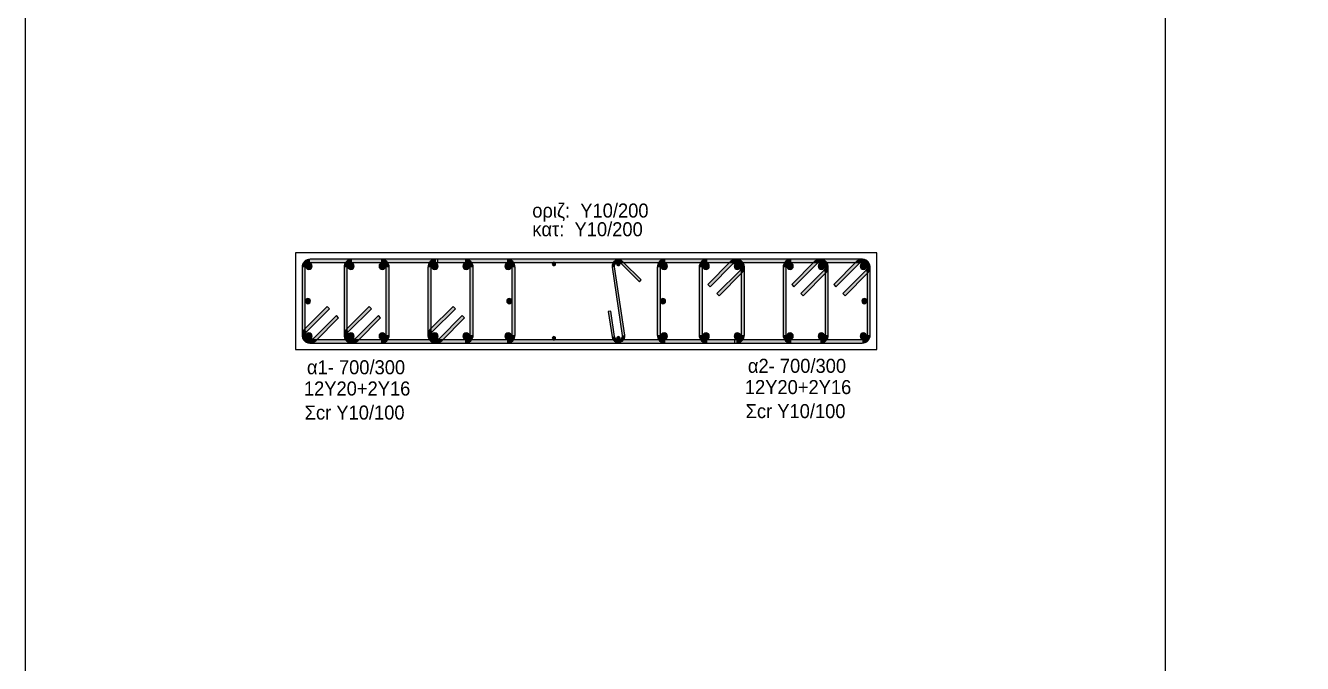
# Model space of a CAD drawing. Header units: millimetres. Extents: x -2171 to 1563, y -1758 to -1505.
# Drawn here: x -298.93 to -279.16, y -1610.18 to -1600.3 of the extents above; entities that cross this region are included whole.
import ezdxf

# ---------------------------------------------------------------- set-up
doc = ezdxf.new("R2010")
doc.units = ezdxf.units.MM
for name, color, linetype in [('-S_TEXT', 3, 'Continuous'), ('Col_Det', 7, 'Continuous'), ('Col_Det_Fill', 7, 'Continuous'), ('Geo_Col_Pro_1', 7, 'Continuous')]:
    doc.layers.add(name, color=color, linetype=linetype)
doc.styles.add('S1Arl22_b_934_161', font='arial.ttf', dxfattribs={"width": 0.933629, "height": 0.002175})

msp = doc.modelspace()

# ---------------------------------------------------------------- hatches: boundary and pattern name
at = {"layer": 'Col_Det_Fill'}
for color, points in [(252, [(-294.5272, -1603.9666), (-294.5272, -1603.9166, 0.4142136), (-294.6522, -1604.0416), (-294.6022, -1604.0416, -0.4142136)]), (12, [(-294.5949, -1604.0239, 0.4142136), (-294.5449, -1604.0739, 0.4142136), (-294.4949, -1604.0239, 0.4142136), (-294.5449, -1603.9739, 0.4142136)]), (252, [(-291.4772, -1603.9666), (-291.4772, -1603.9166), (-294.5272, -1603.9166), (-294.5272, -1603.9666)]), (252, [(-293.8772, -1603.9666), (-293.8772, -1603.9166, 0.4142136), (-294.0022, -1604.0416), (-293.9522, -1604.0416, -0.4142136)]), (56, [(-293.9449, -1604.0239, 0.4142136), (-293.8949, -1604.0739, 0.4142136), (-293.8449, -1604.0239, 0.4142136), (-293.8949, -1603.9739, 0.4142136)]), (252, [(-293.4272, -1603.9666), (-293.4272, -1603.9166), (-293.8772, -1603.9166), (-293.8772, -1603.9666)]), (56, [(-293.4595, -1604.0239, 0.4142136), (-293.4095, -1604.0739, 0.4142136), (-293.3595, -1604.0239, 0.4142136), (-293.4095, -1603.9739, 0.4142136)]), (252, [(-293.3522, -1604.0416), (-293.3022, -1604.0416, 0.4142136), (-293.4272, -1603.9166), (-293.4272, -1603.9666, -0.4142136)]), (252, [(-292.5772, -1603.9666), (-292.5772, -1603.9166, 0.4142136), (-292.7022, -1604.0416), (-292.6522, -1604.0416, -0.4142136)]), (56, [(-292.6449, -1604.0239, 0.4142136), (-292.5949, -1604.0739, 0.4142136), (-292.5449, -1604.0239, 0.4142136), (-292.5949, -1603.9739, 0.4142136)]), (252, [(-292.1272, -1603.9666), (-292.1272, -1603.9166), (-292.5772, -1603.9166), (-292.5772, -1603.9666)]), (252, [(-287.9507, -1603.9666), (-287.9507, -1603.9166), (-292.5537, -1603.9166), (-292.5537, -1603.9666)]), (56, [(-292.1595, -1604.0239, 0.4142136), (-292.1095, -1604.0739, 0.4142136), (-292.0595, -1604.0239, 0.4142136), (-292.1095, -1603.9739, 0.4142136)]), (252, [(-292.0522, -1604.0416), (-292.0022, -1604.0416, 0.4142136), (-292.1272, -1603.9166), (-292.1272, -1603.9666, -0.4142136)]), (12, [(-291.5095, -1604.0239, 0.4142136), (-291.4595, -1604.0739, 0.4142136), (-291.4095, -1604.0239, 0.4142136), (-291.4595, -1603.9739, 0.4142136)]), (252, [(-291.4022, -1604.0416), (-291.3522, -1604.0416, 0.4142136), (-291.4772, -1603.9166), (-291.4772, -1603.9666, -0.4142136)]), (133, [(-290.777, -1603.9916, 0.4142136), (-290.752, -1604.0166, 0.4142136), (-290.727, -1603.9916, 0.4142136), (-290.752, -1603.9666, 0.4142136)]), (252, [(-289.8514, -1604.0414), (-289.8118, -1604.0354, -0.7233449), (-289.71, -1603.9841), (-289.6817, -1603.9558, 0.7233449)]), (133, [(-289.7775, -1603.9916, 0.4142136), (-289.7525, -1604.0166, 0.4142136), (-289.7275, -1603.9916, 0.4142136), (-289.7525, -1603.9666, 0.4142136)]), (252, [(-289.6817, -1603.9558), (-289.71, -1603.9841), (-289.4272, -1604.267), (-289.3989, -1604.2387)]), (252, [(-289.0272, -1603.9666), (-289.0272, -1603.9166, 0.4142136), (-289.1522, -1604.0416), (-289.1022, -1604.0416, -0.4142136)]), (12, [(-288.9949, -1604.0239, 0.4142136), (-289.0449, -1603.9739, 0.4142136), (-289.0949, -1604.0239, 0.4142136), (-289.0449, -1604.0739, 0.4142136)]), (252, [(-285.9772, -1603.9666), (-285.9772, -1603.9166), (-289.0272, -1603.9166), (-289.0272, -1603.9666)]), (252, [(-288.3772, -1603.9666), (-288.3772, -1603.9166, 0.4142136), (-288.5022, -1604.0416), (-288.4522, -1604.0416, -0.4142136)]), (56, [(-288.3449, -1604.0239, 0.4142136), (-288.3949, -1603.9739, 0.4142136), (-288.4449, -1604.0239, 0.4142136), (-288.3949, -1604.0739, 0.4142136)]), (252, [(-287.9272, -1603.9666), (-287.9272, -1603.9166), (-288.3772, -1603.9166), (-288.3772, -1603.9666)]), (252, [(-287.9802, -1603.9885), (-288.0156, -1603.9532), (-288.3691, -1604.3067), (-288.3338, -1604.3421)]), (252, [(-287.8522, -1604.0416), (-287.8022, -1604.0416, 0.6681786), (-288.0156, -1603.9532), (-287.9802, -1603.9885, -0.6681786)]), (56, [(-287.8595, -1604.0239, 0.4142136), (-287.9095, -1603.9739, 0.4142136), (-287.9595, -1604.0239, 0.4142136), (-287.9095, -1604.0739, 0.4142136)]), (252, [(-287.8742, -1604.0946), (-287.8388, -1604.1299, 0.6681786), (-287.9272, -1603.9166), (-287.9272, -1603.9666, -0.6681786)]), (252, [(-287.0772, -1603.9666), (-287.0772, -1603.9166, 0.4142136), (-287.2022, -1604.0416), (-287.1522, -1604.0416, -0.4142136)]), (56, [(-287.0449, -1604.0239, 0.4142136), (-287.0949, -1603.9739, 0.4142136), (-287.1449, -1604.0239, 0.4142136), (-287.0949, -1604.0739, 0.4142136)]), (252, [(-286.6272, -1603.9666), (-286.6272, -1603.9166), (-287.0772, -1603.9166), (-287.0772, -1603.9666)]), (252, [(-286.6802, -1603.9885), (-286.7156, -1603.9532), (-287.0691, -1604.3067), (-287.0338, -1604.3421)]), (252, [(-286.5522, -1604.0416), (-286.5022, -1604.0416, 0.6681786), (-286.7156, -1603.9532), (-286.6802, -1603.9885, -0.6681786)]), (56, [(-286.5595, -1604.0239, 0.4142136), (-286.6095, -1603.9739, 0.4142136), (-286.6595, -1604.0239, 0.4142136), (-286.6095, -1604.0739, 0.4142136)]), (252, [(-286.5742, -1604.0946), (-286.5388, -1604.1299, 0.6681786), (-286.6272, -1603.9166), (-286.6272, -1603.9666, -0.6681786)]), (252, [(-286.0302, -1603.9885), (-286.0656, -1603.9532), (-286.4191, -1604.3067), (-286.3838, -1604.3421)]), (252, [(-285.9022, -1604.0416), (-285.8522, -1604.0416, 0.6681786), (-286.0656, -1603.9532), (-286.0302, -1603.9885, -0.6681786)]), (12, [(-285.9095, -1604.0239, 0.4142136), (-285.9595, -1603.9739, 0.4142136), (-286.0095, -1604.0239, 0.4142136), (-285.9595, -1604.0739, 0.4142136)]), (252, [(-285.9242, -1604.0946), (-285.8888, -1604.1299, 0.6681786), (-285.9772, -1603.9166), (-285.9772, -1603.9666, -0.6681786)]), (252, [(-294.6022, -1604.0416), (-294.6522, -1604.0416), (-294.6522, -1605.0916), (-294.6022, -1605.0916)]), (252, [(-293.9522, -1604.0416), (-294.0022, -1604.0416), (-294.0022, -1605.0916), (-293.9522, -1605.0916)]), (252, [(-293.3522, -1605.0916), (-293.3022, -1605.0916), (-293.3022, -1604.0416), (-293.3522, -1604.0416)]), (252, [(-292.6522, -1604.0416), (-292.7022, -1604.0416), (-292.7022, -1605.0916), (-292.6522, -1605.0916)]), (252, [(-292.0522, -1605.0916), (-292.0022, -1605.0916), (-292.0022, -1604.0416), (-292.0522, -1604.0416)]), (252, [(-291.4022, -1605.0916), (-291.3522, -1605.0916), (-291.3522, -1604.0416), (-291.4022, -1604.0416)]), (252, [(-289.6931, -1605.0977), (-289.6536, -1605.0917), (-289.8118, -1604.0354), (-289.8514, -1604.0414)]), (252, [(-289.1022, -1604.0416), (-289.1522, -1604.0416), (-289.1522, -1605.0916), (-289.1022, -1605.0916)]), (252, [(-288.4522, -1604.0416), (-288.5022, -1604.0416), (-288.5022, -1605.0916), (-288.4522, -1605.0916)]), (252, [(-288.2277, -1604.4481), (-288.1924, -1604.4835), (-287.8388, -1604.1299), (-287.8742, -1604.0946)]), (252, [(-287.8522, -1605.0916), (-287.8022, -1605.0916), (-287.8022, -1604.0416), (-287.8522, -1604.0416)]), (252, [(-287.1522, -1604.0416), (-287.2022, -1604.0416), (-287.2022, -1605.0916), (-287.1522, -1605.0916)]), (252, [(-286.9277, -1604.4481), (-286.8924, -1604.4835), (-286.5388, -1604.1299), (-286.5742, -1604.0946)]), (252, [(-286.5522, -1605.0916), (-286.5022, -1605.0916), (-286.5022, -1604.0416), (-286.5522, -1604.0416)]), (252, [(-286.2777, -1604.4481), (-286.2424, -1604.4835), (-285.8888, -1604.1299), (-285.9242, -1604.0946)]), (252, [(-285.9022, -1605.0916), (-285.8522, -1605.0916), (-285.8522, -1604.0416), (-285.9022, -1604.0416)]), (12, [(-294.6022, -1604.5665, 0.4142136), (-294.5622, -1604.6065, 0.4142136), (-294.5222, -1604.5665, 0.4142136), (-294.5622, -1604.5265, 0.4142136)]), (12, [(-291.4822, -1604.5665, 0.4142136), (-291.4422, -1604.6065, 0.4142136), (-291.4022, -1604.5665, 0.4142136), (-291.4422, -1604.5265, 0.4142136)]), (12, [(-289.0222, -1604.5665, 0.4142136), (-289.0622, -1604.5265, 0.4142136), (-289.1022, -1604.5665, 0.4142136), (-289.0622, -1604.6065, 0.4142136)]), (12, [(-285.9022, -1604.5665, 0.4142136), (-285.9422, -1604.5265, 0.4142136), (-285.9822, -1604.5665, 0.4142136), (-285.9422, -1604.6065, 0.4142136)]), (252, [(-294.2267, -1604.685), (-294.262, -1604.6496), (-294.6156, -1605.0032), (-294.5802, -1605.0385)]), (252, [(-293.5767, -1604.685), (-293.612, -1604.6496), (-293.9656, -1605.0032), (-293.9302, -1605.0385)]), (252, [(-292.2767, -1604.685), (-292.312, -1604.6496), (-292.6656, -1605.0032), (-292.6302, -1605.0385)]), (252, [(-289.8711, -1604.7199), (-289.9106, -1604.7258), (-289.8514, -1605.1214), (-289.8118, -1605.1154)]), (252, [(-294.4742, -1605.1446), (-294.4388, -1605.1799), (-294.0853, -1604.8264), (-294.1206, -1604.791)]), (252, [(-293.8242, -1605.1446), (-293.7888, -1605.1799), (-293.4353, -1604.8264), (-293.4706, -1604.791)]), (252, [(-292.5242, -1605.1446), (-292.4888, -1605.1799), (-292.1353, -1604.8264), (-292.1706, -1604.791)]), (252, [(-294.5802, -1605.0385), (-294.6156, -1605.0032, 0.6681786), (-294.5272, -1605.2166), (-294.5272, -1605.1666, -0.6681786)]), (252, [(-294.6022, -1605.0916), (-294.6522, -1605.0916, 0.6681786), (-294.4388, -1605.1799), (-294.4742, -1605.1446, -0.6681786)]), (12, [(-294.5949, -1605.1092, 0.4142136), (-294.5449, -1605.1592, 0.4142136), (-294.4949, -1605.1092, 0.4142136), (-294.5449, -1605.0592, 0.4142136)]), (252, [(-293.9302, -1605.0385), (-293.9656, -1605.0032, 0.6681786), (-293.8772, -1605.2166), (-293.8772, -1605.1666, -0.6681786)]), (252, [(-293.9522, -1605.0916), (-294.0022, -1605.0916, 0.6681786), (-293.7888, -1605.1799), (-293.8242, -1605.1446, -0.6681786)]), (56, [(-293.9449, -1605.1092, 0.4142136), (-293.8949, -1605.1592, 0.4142136), (-293.8449, -1605.1092, 0.4142136), (-293.8949, -1605.0592, 0.4142136)]), (56, [(-293.4595, -1605.1092, 0.4142136), (-293.4095, -1605.1592, 0.4142136), (-293.3595, -1605.1092, 0.4142136), (-293.4095, -1605.0592, 0.4142136)]), (252, [(-293.4272, -1605.1666), (-293.4272, -1605.2166, 0.4142136), (-293.3022, -1605.0916), (-293.3522, -1605.0916, -0.4142136)]), (252, [(-292.6302, -1605.0385), (-292.6656, -1605.0032, 0.6681786), (-292.5772, -1605.2166), (-292.5772, -1605.1666, -0.6681786)]), (252, [(-292.6522, -1605.0916), (-292.7022, -1605.0916, 0.6681786), (-292.4888, -1605.1799), (-292.5242, -1605.1446, -0.6681786)]), (56, [(-292.6449, -1605.1092, 0.4142136), (-292.5949, -1605.1592, 0.4142136), (-292.5449, -1605.1092, 0.4142136), (-292.5949, -1605.0592, 0.4142136)]), (56, [(-292.1595, -1605.1092, 0.4142136), (-292.1095, -1605.1592, 0.4142136), (-292.0595, -1605.1092, 0.4142136), (-292.1095, -1605.0592, 0.4142136)]), (252, [(-292.1272, -1605.1666), (-292.1272, -1605.2166, 0.4142136), (-292.0022, -1605.0916), (-292.0522, -1605.0916, -0.4142136)]), (12, [(-291.5095, -1605.1092, 0.4142136), (-291.4595, -1605.1592, 0.4142136), (-291.4095, -1605.1092, 0.4142136), (-291.4595, -1605.0592, 0.4142136)]), (252, [(-291.4772, -1605.1666), (-291.4772, -1605.2166, 0.4142136), (-291.3522, -1605.0916), (-291.4022, -1605.0916, -0.4142136)]), (133, [(-290.777, -1605.1416, 0.4142136), (-290.752, -1605.1666, 0.4142136), (-290.727, -1605.1416, 0.4142136), (-290.752, -1605.1166, 0.4142136)]), (252, [(-289.8118, -1605.1154), (-289.8514, -1605.1214, 1), (-289.6536, -1605.0917), (-289.6931, -1605.0977, -1)]), (133, [(-289.7775, -1605.1416, 0.4142136), (-289.7525, -1605.1666, 0.4142136), (-289.7275, -1605.1416, 0.4142136), (-289.7525, -1605.1166, 0.4142136)]), (252, [(-289.1022, -1605.0916), (-289.1522, -1605.0916, 0.4142136), (-289.0272, -1605.2166), (-289.0272, -1605.1666, -0.4142136)]), (12, [(-288.9949, -1605.1092, 0.4142136), (-289.0449, -1605.0592, 0.4142136), (-289.0949, -1605.1092, 0.4142136), (-289.0449, -1605.1592, 0.4142136)]), (252, [(-288.4522, -1605.0916), (-288.5022, -1605.0916, 0.4142136), (-288.3772, -1605.2166), (-288.3772, -1605.1666, -0.4142136)]), (56, [(-288.3449, -1605.1092, 0.4142136), (-288.3949, -1605.0592, 0.4142136), (-288.4449, -1605.1092, 0.4142136), (-288.3949, -1605.1592, 0.4142136)]), (56, [(-287.8595, -1605.1092, 0.4142136), (-287.9095, -1605.0592, 0.4142136), (-287.9595, -1605.1092, 0.4142136), (-287.9095, -1605.1592, 0.4142136)]), (252, [(-287.9272, -1605.1666), (-287.9272, -1605.2166, 0.4142136), (-287.8022, -1605.0916), (-287.8522, -1605.0916, -0.4142136)]), (252, [(-287.1522, -1605.0916), (-287.2022, -1605.0916, 0.4142136), (-287.0772, -1605.2166), (-287.0772, -1605.1666, -0.4142136)]), (56, [(-287.0449, -1605.1092, 0.4142136), (-287.0949, -1605.0592, 0.4142136), (-287.1449, -1605.1092, 0.4142136), (-287.0949, -1605.1592, 0.4142136)]), (56, [(-286.5595, -1605.1092, 0.4142136), (-286.6095, -1605.0592, 0.4142136), (-286.6595, -1605.1092, 0.4142136), (-286.6095, -1605.1592, 0.4142136)]), (252, [(-286.6272, -1605.1666), (-286.6272, -1605.2166, 0.4142136), (-286.5022, -1605.0916), (-286.5522, -1605.0916, -0.4142136)]), (12, [(-285.9095, -1605.1092, 0.4142136), (-285.9595, -1605.0592, 0.4142136), (-286.0095, -1605.1092, 0.4142136), (-285.9595, -1605.1592, 0.4142136)]), (252, [(-285.9772, -1605.1666), (-285.9772, -1605.2166, 0.4142136), (-285.8522, -1605.0916), (-285.9022, -1605.0916, -0.4142136)]), (252, [(-294.5272, -1605.1666), (-294.5272, -1605.2166), (-291.4772, -1605.2166), (-291.4772, -1605.1666)]), (252, [(-293.8772, -1605.1666), (-293.8772, -1605.2166), (-293.4272, -1605.2166), (-293.4272, -1605.1666)]), (252, [(-292.5772, -1605.1666), (-292.5772, -1605.2166), (-292.1272, -1605.2166), (-292.1272, -1605.1666)]), (252, [(-292.5537, -1605.1666), (-292.5537, -1605.2166), (-287.9507, -1605.2166), (-287.9507, -1605.1666)]), (252, [(-289.0272, -1605.1666), (-289.0272, -1605.2166), (-285.9772, -1605.2166), (-285.9772, -1605.1666)]), (252, [(-288.3772, -1605.1666), (-288.3772, -1605.2166), (-287.9272, -1605.2166), (-287.9272, -1605.1666)]), (252, [(-287.0772, -1605.1666), (-287.0772, -1605.2166), (-286.6272, -1605.2166), (-286.6272, -1605.1666)])]:
    msp.add_hatch(color=color, dxfattribs=at).paths.add_polyline_path(points)

# ---------------------------------------------------------------- linework, layer by layer
at = {"layer": '-S_TEXT', "ltscale": 5}
msp.add_lwpolyline([(-298.9343, -1590.2497), (-240.7868, -1590.2497), (-240.7868, -1630.2944), (-298.9343, -1630.2944)], close=True, dxfattribs=at)
at = {"layer": 'Col_Det', "color": 7}
for points in [[(-285.7522, -1603.8166), (-294.7522, -1603.8166)], [(-294.7522, -1603.8166), (-294.7522, -1605.3166)], [(-291.4772, -1603.9166), (-294.5272, -1603.9166)], [(-294.5272, -1603.9666), (-291.4772, -1603.9666)], [(-293.4272, -1603.9166), (-293.8772, -1603.9166)], [(-293.8772, -1603.9666), (-293.4272, -1603.9666)], [(-292.1272, -1603.9166), (-292.5772, -1603.9166)], [(-292.5772, -1603.9666), (-292.1272, -1603.9666)], [(-287.9507, -1603.9166), (-292.5537, -1603.9166)], [(-292.5537, -1603.9166), (-292.5537, -1603.9666)], [(-292.5537, -1603.9666), (-287.9507, -1603.9666)], [(-289.3989, -1604.2387), (-289.6817, -1603.9558)], [(-285.9772, -1603.9166), (-289.0272, -1603.9166)], [(-289.0272, -1603.9666), (-285.9772, -1603.9666)], [(-287.9272, -1603.9166), (-288.3772, -1603.9166)], [(-288.3772, -1603.9666), (-287.9272, -1603.9666)], [(-288.0156, -1603.9532), (-288.3691, -1604.3067)], [(-287.9507, -1603.9666), (-287.9507, -1603.9166)], [(-286.6272, -1603.9166), (-287.0772, -1603.9166)], [(-287.0772, -1603.9666), (-286.6272, -1603.9666)], [(-286.7156, -1603.9532), (-287.0691, -1604.3067)], [(-286.0656, -1603.9532), (-286.4191, -1604.3067)], [(-285.7522, -1605.3166), (-285.7522, -1603.8166)], [(-294.6522, -1604.0416), (-294.6522, -1605.0916)], [(-294.6022, -1605.0916), (-294.6022, -1604.0416)], [(-294.0022, -1604.0416), (-294.0022, -1605.0916)], [(-293.9522, -1605.0916), (-293.9522, -1604.0416)], [(-293.3522, -1604.0416), (-293.3522, -1605.0916)], [(-293.3022, -1605.0916), (-293.3022, -1604.0416)], [(-292.7022, -1604.0416), (-292.7022, -1605.0916)], [(-292.6522, -1605.0916), (-292.6522, -1604.0416)], [(-292.0522, -1604.0416), (-292.0522, -1605.0916)], [(-292.0022, -1605.0916), (-292.0022, -1604.0416)], [(-291.4022, -1604.0416), (-291.4022, -1605.0916)], [(-291.3522, -1605.0916), (-291.3522, -1604.0416)], [(-289.8514, -1604.0414), (-289.6931, -1605.0977)], [(-289.6536, -1605.0917), (-289.8118, -1604.0354)], [(-289.71, -1603.9841), (-289.4272, -1604.267)], [(-289.1522, -1604.0416), (-289.1522, -1605.0916)], [(-289.1022, -1605.0916), (-289.1022, -1604.0416)], [(-288.5022, -1604.0416), (-288.5022, -1605.0916)], [(-288.4522, -1605.0916), (-288.4522, -1604.0416)], [(-288.3338, -1604.3421), (-287.9802, -1603.9885)], [(-287.8742, -1604.0946), (-288.2277, -1604.4481)], [(-288.1924, -1604.4835), (-287.8388, -1604.1299)], [(-287.8522, -1604.0416), (-287.8522, -1605.0916)], [(-287.8022, -1605.0916), (-287.8022, -1604.0416)], [(-287.2022, -1604.0416), (-287.2022, -1605.0916)], [(-287.1522, -1605.0916), (-287.1522, -1604.0416)], [(-287.0338, -1604.3421), (-286.6802, -1603.9885)], [(-286.5742, -1604.0946), (-286.9277, -1604.4481)], [(-286.8924, -1604.4835), (-286.5388, -1604.1299)], [(-286.5522, -1604.0416), (-286.5522, -1605.0916)], [(-286.5022, -1605.0916), (-286.5022, -1604.0416)], [(-286.3838, -1604.3421), (-286.0302, -1603.9885)], [(-285.9242, -1604.0946), (-286.2777, -1604.4481)], [(-286.2424, -1604.4835), (-285.8888, -1604.1299)], [(-285.9022, -1604.0416), (-285.9022, -1605.0916)], [(-285.8522, -1605.0916), (-285.8522, -1604.0416)], [(-289.4272, -1604.267), (-289.3989, -1604.2387)], [(-288.3691, -1604.3067), (-288.3338, -1604.3421)], [(-287.0691, -1604.3067), (-287.0338, -1604.3421)], [(-286.4191, -1604.3067), (-286.3838, -1604.3421)], [(-288.2277, -1604.4481), (-288.1924, -1604.4835)], [(-286.9277, -1604.4481), (-286.8924, -1604.4835)], [(-286.2777, -1604.4481), (-286.2424, -1604.4835)], [(-294.262, -1604.6496), (-294.6156, -1605.0032)], [(-294.5802, -1605.0385), (-294.2267, -1604.685)], [(-294.2267, -1604.685), (-294.262, -1604.6496)], [(-293.612, -1604.6496), (-293.9656, -1605.0032)], [(-293.9302, -1605.0385), (-293.5767, -1604.685)], [(-293.5767, -1604.685), (-293.612, -1604.6496)], [(-292.312, -1604.6496), (-292.6656, -1605.0032)], [(-292.6302, -1605.0385), (-292.2767, -1604.685)], [(-292.2767, -1604.685), (-292.312, -1604.6496)], [(-289.8711, -1604.7199), (-289.9106, -1604.7258)], [(-289.9106, -1604.7258), (-289.8514, -1605.1214)], [(-289.8118, -1605.1154), (-289.8711, -1604.7199)], [(-294.1206, -1604.791), (-294.4742, -1605.1446)], [(-294.4388, -1605.1799), (-294.0853, -1604.8264)], [(-294.0853, -1604.8264), (-294.1206, -1604.791)], [(-293.4706, -1604.791), (-293.8242, -1605.1446)], [(-293.7888, -1605.1799), (-293.4353, -1604.8264)], [(-293.4353, -1604.8264), (-293.4706, -1604.791)], [(-292.1706, -1604.791), (-292.5242, -1605.1446)], [(-292.4888, -1605.1799), (-292.1353, -1604.8264)], [(-292.1353, -1604.8264), (-292.1706, -1604.791)], [(-294.7522, -1605.3166), (-285.7522, -1605.3166)], [(-291.4772, -1605.1666), (-294.5272, -1605.1666)], [(-294.5272, -1605.2166), (-291.4772, -1605.2166)], [(-293.4272, -1605.1666), (-293.8772, -1605.1666)], [(-293.8772, -1605.2166), (-293.4272, -1605.2166)], [(-292.1272, -1605.1666), (-292.5772, -1605.1666)], [(-292.5772, -1605.2166), (-292.1272, -1605.2166)], [(-292.5537, -1605.1666), (-292.5537, -1605.2166)], [(-287.9507, -1605.1666), (-292.5537, -1605.1666)], [(-292.5537, -1605.2166), (-287.9507, -1605.2166)], [(-285.9772, -1605.1666), (-289.0272, -1605.1666)], [(-289.0272, -1605.2166), (-285.9772, -1605.2166)], [(-287.9272, -1605.1666), (-288.3772, -1605.1666)], [(-288.3772, -1605.2166), (-287.9272, -1605.2166)], [(-287.9507, -1605.2166), (-287.9507, -1605.1666)], [(-286.6272, -1605.1666), (-287.0772, -1605.1666)], [(-287.0772, -1605.2166), (-286.6272, -1605.2166)]]:
    msp.add_lwpolyline(points, dxfattribs=at)
for points in [[(-294.5272, -1603.9166, 0.4142136), (-294.6522, -1604.0416)], [(-294.6022, -1604.0416, -0.4142136), (-294.5272, -1603.9666, -0.4142136)], [(-294.5449, -1603.9739, 0.4142136), (-294.5949, -1604.0239, 0.4142136)], [(-294.4949, -1604.0239, 0.4142136), (-294.5449, -1603.9739, 0.4142136)], [(-293.8772, -1603.9166, 0.4142136), (-294.0022, -1604.0416)], [(-293.9522, -1604.0416, -0.4142136), (-293.8772, -1603.9666, -0.4142136)], [(-293.8949, -1603.9739, 0.4142136), (-293.9449, -1604.0239, 0.4142136)], [(-293.8449, -1604.0239, 0.4142136), (-293.8949, -1603.9739, 0.4142136)], [(-293.4095, -1603.9739, 0.4142136), (-293.4595, -1604.0239, 0.4142136)], [(-293.3022, -1604.0416, 0.4142136), (-293.4272, -1603.9166)], [(-293.4272, -1603.9666, -0.4142136), (-293.3522, -1604.0416, -0.4142136)], [(-293.3595, -1604.0239, 0.4142136), (-293.4095, -1603.9739, 0.4142136)], [(-292.5772, -1603.9166, 0.4142136), (-292.7022, -1604.0416)], [(-292.6522, -1604.0416, -0.4142136), (-292.5772, -1603.9666, -0.4142136)], [(-292.5949, -1603.9739, 0.4142136), (-292.6449, -1604.0239, 0.4142136)], [(-292.5449, -1604.0239, 0.4142136), (-292.5949, -1603.9739, 0.4142136)], [(-292.1095, -1603.9739, 0.4142136), (-292.1595, -1604.0239, 0.4142136)], [(-292.0022, -1604.0416, 0.4142136), (-292.1272, -1603.9166)], [(-292.1272, -1603.9666, -0.4142136), (-292.0522, -1604.0416, -0.4142136)], [(-292.0595, -1604.0239, 0.4142136), (-292.1095, -1603.9739, 0.4142136)], [(-291.4595, -1603.9739, 0.4142136), (-291.5095, -1604.0239, 0.4142136)], [(-291.3522, -1604.0416, 0.4142136), (-291.4772, -1603.9166)], [(-291.4772, -1603.9666, -0.4142136), (-291.4022, -1604.0416, -0.4142136)], [(-291.4095, -1604.0239, 0.4142136), (-291.4595, -1603.9739, 0.4142136)], [(-290.752, -1603.9666, 0.4142136), (-290.777, -1603.9916, 0.4142136)], [(-290.727, -1603.9916, 0.4142136), (-290.752, -1603.9666, 0.4142136)], [(-289.6817, -1603.9558, 0.7233449), (-289.8514, -1604.0414, 0.7233449)], [(-289.8118, -1604.0354, -0.7233449), (-289.71, -1603.9841)], [(-289.7525, -1603.9666, 0.4142136), (-289.7775, -1603.9916, 0.4142136)], [(-289.7275, -1603.9916, 0.4142136), (-289.7525, -1603.9666, 0.4142136)], [(-289.0272, -1603.9166, 0.4142136), (-289.1522, -1604.0416)], [(-289.1022, -1604.0416, -0.4142136), (-289.0272, -1603.9666, -0.4142136)], [(-289.0449, -1603.9739, 0.4142136), (-289.0949, -1604.0239, 0.4142136)], [(-288.9949, -1604.0239, 0.4142136), (-289.0449, -1603.9739, 0.4142136)], [(-288.3772, -1603.9166, 0.4142136), (-288.5022, -1604.0416)], [(-288.4522, -1604.0416, -0.4142136), (-288.3772, -1603.9666, -0.4142136)], [(-288.3949, -1603.9739, 0.4142136), (-288.4449, -1604.0239, 0.4142136)], [(-288.3449, -1604.0239, 0.4142136), (-288.3949, -1603.9739, 0.4142136)], [(-287.8022, -1604.0416, 0.6681786), (-288.0156, -1603.9532)], [(-287.9802, -1603.9885, -0.6681786), (-287.8522, -1604.0416, -0.6681786)], [(-287.9095, -1603.9739, 0.4142136), (-287.9595, -1604.0239, 0.4142136)], [(-287.8388, -1604.1299, 0.6681786), (-287.9272, -1603.9166)], [(-287.9272, -1603.9666, -0.6681786), (-287.8742, -1604.0946, -0.6681786)], [(-287.8595, -1604.0239, 0.4142136), (-287.9095, -1603.9739, 0.4142136)], [(-287.0772, -1603.9166, 0.4142136), (-287.2022, -1604.0416)], [(-287.1522, -1604.0416, -0.4142136), (-287.0772, -1603.9666, -0.4142136)], [(-287.0949, -1603.9739, 0.4142136), (-287.1449, -1604.0239, 0.4142136)], [(-287.0449, -1604.0239, 0.4142136), (-287.0949, -1603.9739, 0.4142136)], [(-286.5022, -1604.0416, 0.6681786), (-286.7156, -1603.9532)], [(-286.6802, -1603.9885, -0.6681786), (-286.5522, -1604.0416, -0.6681786)], [(-286.6095, -1603.9739, 0.4142136), (-286.6595, -1604.0239, 0.4142136)], [(-286.5388, -1604.1299, 0.6681786), (-286.6272, -1603.9166)], [(-286.6272, -1603.9666, -0.6681786), (-286.5742, -1604.0946, -0.6681786)], [(-286.5595, -1604.0239, 0.4142136), (-286.6095, -1603.9739, 0.4142136)], [(-285.8522, -1604.0416, 0.6681786), (-286.0656, -1603.9532)], [(-286.0302, -1603.9885, -0.6681786), (-285.9022, -1604.0416, -0.6681786)], [(-285.9595, -1603.9739, 0.4142136), (-286.0095, -1604.0239, 0.4142136)], [(-285.8888, -1604.1299, 0.6681786), (-285.9772, -1603.9166)], [(-285.9772, -1603.9666, -0.6681786), (-285.9242, -1604.0946, -0.6681786)], [(-285.9095, -1604.0239, 0.4142136), (-285.9595, -1603.9739, 0.4142136)], [(-294.5949, -1604.0239, 0.4142136), (-294.5449, -1604.0739, 0.4142136)], [(-294.5449, -1604.0739, 0.4142136), (-294.4949, -1604.0239, 0.4142136)], [(-293.9449, -1604.0239, 0.4142136), (-293.8949, -1604.0739, 0.4142136)], [(-293.8949, -1604.0739, 0.4142136), (-293.8449, -1604.0239, 0.4142136)], [(-293.4595, -1604.0239, 0.4142136), (-293.4095, -1604.0739, 0.4142136)], [(-293.4095, -1604.0739, 0.4142136), (-293.3595, -1604.0239, 0.4142136)], [(-292.6449, -1604.0239, 0.4142136), (-292.5949, -1604.0739, 0.4142136)], [(-292.5949, -1604.0739, 0.4142136), (-292.5449, -1604.0239, 0.4142136)], [(-292.1595, -1604.0239, 0.4142136), (-292.1095, -1604.0739, 0.4142136)], [(-292.1095, -1604.0739, 0.4142136), (-292.0595, -1604.0239, 0.4142136)], [(-291.5095, -1604.0239, 0.4142136), (-291.4595, -1604.0739, 0.4142136)], [(-291.4595, -1604.0739, 0.4142136), (-291.4095, -1604.0239, 0.4142136)], [(-290.777, -1603.9916, 0.4142136), (-290.752, -1604.0166, 0.4142136)], [(-290.752, -1604.0166, 0.4142136), (-290.727, -1603.9916, 0.4142136)], [(-289.7775, -1603.9916, 0.4142136), (-289.7525, -1604.0166, 0.4142136)], [(-289.7525, -1604.0166, 0.4142136), (-289.7275, -1603.9916, 0.4142136)], [(-289.0949, -1604.0239, 0.4142136), (-289.0449, -1604.0739, 0.4142136)], [(-289.0449, -1604.0739, 0.4142136), (-288.9949, -1604.0239, 0.4142136)], [(-288.4449, -1604.0239, 0.4142136), (-288.3949, -1604.0739, 0.4142136)], [(-288.3949, -1604.0739, 0.4142136), (-288.3449, -1604.0239, 0.4142136)], [(-287.9595, -1604.0239, 0.4142136), (-287.9095, -1604.0739, 0.4142136)], [(-287.9095, -1604.0739, 0.4142136), (-287.8595, -1604.0239, 0.4142136)], [(-287.1449, -1604.0239, 0.4142136), (-287.0949, -1604.0739, 0.4142136)], [(-287.0949, -1604.0739, 0.4142136), (-287.0449, -1604.0239, 0.4142136)], [(-286.6595, -1604.0239, 0.4142136), (-286.6095, -1604.0739, 0.4142136)], [(-286.6095, -1604.0739, 0.4142136), (-286.5595, -1604.0239, 0.4142136)], [(-286.0095, -1604.0239, 0.4142136), (-285.9595, -1604.0739, 0.4142136)], [(-285.9595, -1604.0739, 0.4142136), (-285.9095, -1604.0239, 0.4142136)], [(-294.5622, -1604.5265, 0.4142136), (-294.6022, -1604.5665, 0.4142136)], [(-294.6022, -1604.5665, 0.4142136), (-294.5622, -1604.6065, 0.4142136)], [(-294.5222, -1604.5665, 0.4142136), (-294.5622, -1604.5265, 0.4142136)], [(-294.5622, -1604.6065, 0.4142136), (-294.5222, -1604.5665, 0.4142136)], [(-291.4422, -1604.5265, 0.4142136), (-291.4822, -1604.5665, 0.4142136)], [(-291.4822, -1604.5665, 0.4142136), (-291.4422, -1604.6065, 0.4142136)], [(-291.4022, -1604.5665, 0.4142136), (-291.4422, -1604.5265, 0.4142136)], [(-291.4422, -1604.6065, 0.4142136), (-291.4022, -1604.5665, 0.4142136)], [(-289.0622, -1604.5265, 0.4142136), (-289.1022, -1604.5665, 0.4142136)], [(-289.1022, -1604.5665, 0.4142136), (-289.0622, -1604.6065, 0.4142136)], [(-289.0222, -1604.5665, 0.4142136), (-289.0622, -1604.5265, 0.4142136)], [(-289.0622, -1604.6065, 0.4142136), (-289.0222, -1604.5665, 0.4142136)], [(-285.9422, -1604.5265, 0.4142136), (-285.9822, -1604.5665, 0.4142136)], [(-285.9822, -1604.5665, 0.4142136), (-285.9422, -1604.6065, 0.4142136)], [(-285.9022, -1604.5665, 0.4142136), (-285.9422, -1604.5265, 0.4142136)], [(-285.9422, -1604.6065, 0.4142136), (-285.9022, -1604.5665, 0.4142136)], [(-294.6156, -1605.0032, 0.6681786), (-294.5272, -1605.2166)], [(-294.6522, -1605.0916, 0.6681786), (-294.4388, -1605.1799)], [(-294.5272, -1605.1666, -0.6681786), (-294.5802, -1605.0385, -0.6681786)], [(-294.4742, -1605.1446, -0.6681786), (-294.6022, -1605.0916, -0.6681786)], [(-294.5449, -1605.0592, 0.4142136), (-294.5949, -1605.1092, 0.4142136)], [(-294.5949, -1605.1092, 0.4142136), (-294.5449, -1605.1592, 0.4142136)], [(-294.4949, -1605.1092, 0.4142136), (-294.5449, -1605.0592, 0.4142136)], [(-294.5449, -1605.1592, 0.4142136), (-294.4949, -1605.1092, 0.4142136)], [(-293.9656, -1605.0032, 0.6681786), (-293.8772, -1605.2166)], [(-294.0022, -1605.0916, 0.6681786), (-293.7888, -1605.1799)], [(-293.8772, -1605.1666, -0.6681786), (-293.9302, -1605.0385, -0.6681786)], [(-293.8242, -1605.1446, -0.6681786), (-293.9522, -1605.0916, -0.6681786)], [(-293.8949, -1605.0592, 0.4142136), (-293.9449, -1605.1092, 0.4142136)], [(-293.9449, -1605.1092, 0.4142136), (-293.8949, -1605.1592, 0.4142136)], [(-293.8449, -1605.1092, 0.4142136), (-293.8949, -1605.0592, 0.4142136)], [(-293.8949, -1605.1592, 0.4142136), (-293.8449, -1605.1092, 0.4142136)], [(-293.4095, -1605.0592, 0.4142136), (-293.4595, -1605.1092, 0.4142136)], [(-293.4595, -1605.1092, 0.4142136), (-293.4095, -1605.1592, 0.4142136)], [(-293.4272, -1605.2166, 0.4142136), (-293.3022, -1605.0916)], [(-293.3522, -1605.0916, -0.4142136), (-293.4272, -1605.1666, -0.4142136)], [(-293.3595, -1605.1092, 0.4142136), (-293.4095, -1605.0592, 0.4142136)], [(-293.4095, -1605.1592, 0.4142136), (-293.3595, -1605.1092, 0.4142136)], [(-292.6656, -1605.0032, 0.6681786), (-292.5772, -1605.2166)], [(-292.7022, -1605.0916, 0.6681786), (-292.4888, -1605.1799)], [(-292.5772, -1605.1666, -0.6681786), (-292.6302, -1605.0385, -0.6681786)], [(-292.5242, -1605.1446, -0.6681786), (-292.6522, -1605.0916, -0.6681786)], [(-292.5949, -1605.0592, 0.4142136), (-292.6449, -1605.1092, 0.4142136)], [(-292.6449, -1605.1092, 0.4142136), (-292.5949, -1605.1592, 0.4142136)], [(-292.5449, -1605.1092, 0.4142136), (-292.5949, -1605.0592, 0.4142136)], [(-292.5949, -1605.1592, 0.4142136), (-292.5449, -1605.1092, 0.4142136)], [(-292.1095, -1605.0592, 0.4142136), (-292.1595, -1605.1092, 0.4142136)], [(-292.1595, -1605.1092, 0.4142136), (-292.1095, -1605.1592, 0.4142136)], [(-292.1272, -1605.2166, 0.4142136), (-292.0022, -1605.0916)], [(-292.0522, -1605.0916, -0.4142136), (-292.1272, -1605.1666, -0.4142136)], [(-292.0595, -1605.1092, 0.4142136), (-292.1095, -1605.0592, 0.4142136)], [(-292.1095, -1605.1592, 0.4142136), (-292.0595, -1605.1092, 0.4142136)], [(-291.4595, -1605.0592, 0.4142136), (-291.5095, -1605.1092, 0.4142136)], [(-291.5095, -1605.1092, 0.4142136), (-291.4595, -1605.1592, 0.4142136)], [(-291.4772, -1605.2166, 0.4142136), (-291.3522, -1605.0916)], [(-291.4022, -1605.0916, -0.4142136), (-291.4772, -1605.1666, -0.4142136)], [(-291.4095, -1605.1092, 0.4142136), (-291.4595, -1605.0592, 0.4142136)], [(-291.4595, -1605.1592, 0.4142136), (-291.4095, -1605.1092, 0.4142136)], [(-290.752, -1605.1166, 0.4142136), (-290.777, -1605.1416, 0.4142136)], [(-290.777, -1605.1416, 0.4142136), (-290.752, -1605.1666, 0.4142136)], [(-290.727, -1605.1416, 0.4142136), (-290.752, -1605.1166, 0.4142136)], [(-290.752, -1605.1666, 0.4142136), (-290.727, -1605.1416, 0.4142136)], [(-289.8514, -1605.1214, 1), (-289.6536, -1605.0917)], [(-289.6931, -1605.0977, -1), (-289.8118, -1605.1154, -1)], [(-289.7525, -1605.1166, 0.4142136), (-289.7775, -1605.1416, 0.4142136)], [(-289.7775, -1605.1416, 0.4142136), (-289.7525, -1605.1666, 0.4142136)], [(-289.7275, -1605.1416, 0.4142136), (-289.7525, -1605.1166, 0.4142136)], [(-289.7525, -1605.1666, 0.4142136), (-289.7275, -1605.1416, 0.4142136)], [(-289.1522, -1605.0916, 0.4142136), (-289.0272, -1605.2166)], [(-289.0272, -1605.1666, -0.4142136), (-289.1022, -1605.0916, -0.4142136)], [(-289.0449, -1605.0592, 0.4142136), (-289.0949, -1605.1092, 0.4142136)], [(-289.0949, -1605.1092, 0.4142136), (-289.0449, -1605.1592, 0.4142136)], [(-288.9949, -1605.1092, 0.4142136), (-289.0449, -1605.0592, 0.4142136)], [(-289.0449, -1605.1592, 0.4142136), (-288.9949, -1605.1092, 0.4142136)], [(-288.5022, -1605.0916, 0.4142136), (-288.3772, -1605.2166)], [(-288.3772, -1605.1666, -0.4142136), (-288.4522, -1605.0916, -0.4142136)], [(-288.3949, -1605.0592, 0.4142136), (-288.4449, -1605.1092, 0.4142136)], [(-288.4449, -1605.1092, 0.4142136), (-288.3949, -1605.1592, 0.4142136)], [(-288.3449, -1605.1092, 0.4142136), (-288.3949, -1605.0592, 0.4142136)], [(-288.3949, -1605.1592, 0.4142136), (-288.3449, -1605.1092, 0.4142136)], [(-287.9095, -1605.0592, 0.4142136), (-287.9595, -1605.1092, 0.4142136)], [(-287.9595, -1605.1092, 0.4142136), (-287.9095, -1605.1592, 0.4142136)], [(-287.9272, -1605.2166, 0.4142136), (-287.8022, -1605.0916)], [(-287.8522, -1605.0916, -0.4142136), (-287.9272, -1605.1666, -0.4142136)], [(-287.8595, -1605.1092, 0.4142136), (-287.9095, -1605.0592, 0.4142136)], [(-287.9095, -1605.1592, 0.4142136), (-287.8595, -1605.1092, 0.4142136)], [(-287.2022, -1605.0916, 0.4142136), (-287.0772, -1605.2166)], [(-287.0772, -1605.1666, -0.4142136), (-287.1522, -1605.0916, -0.4142136)], [(-287.0949, -1605.0592, 0.4142136), (-287.1449, -1605.1092, 0.4142136)], [(-287.1449, -1605.1092, 0.4142136), (-287.0949, -1605.1592, 0.4142136)], [(-287.0449, -1605.1092, 0.4142136), (-287.0949, -1605.0592, 0.4142136)], [(-287.0949, -1605.1592, 0.4142136), (-287.0449, -1605.1092, 0.4142136)], [(-286.6095, -1605.0592, 0.4142136), (-286.6595, -1605.1092, 0.4142136)], [(-286.6595, -1605.1092, 0.4142136), (-286.6095, -1605.1592, 0.4142136)], [(-286.6272, -1605.2166, 0.4142136), (-286.5022, -1605.0916)], [(-286.5522, -1605.0916, -0.4142136), (-286.6272, -1605.1666, -0.4142136)], [(-286.5595, -1605.1092, 0.4142136), (-286.6095, -1605.0592, 0.4142136)], [(-286.6095, -1605.1592, 0.4142136), (-286.5595, -1605.1092, 0.4142136)], [(-285.9595, -1605.0592, 0.4142136), (-286.0095, -1605.1092, 0.4142136)], [(-286.0095, -1605.1092, 0.4142136), (-285.9595, -1605.1592, 0.4142136)], [(-285.9772, -1605.2166, 0.4142136), (-285.8522, -1605.0916)], [(-285.9022, -1605.0916, -0.4142136), (-285.9772, -1605.1666, -0.4142136)], [(-285.9095, -1605.1092, 0.4142136), (-285.9595, -1605.0592, 0.4142136)], [(-285.9595, -1605.1592, 0.4142136), (-285.9095, -1605.1092, 0.4142136)]]:
    msp.add_lwpolyline(points, format="xyb", dxfattribs=at)
at = {"layer": 'Geo_Col_Pro_1', "color": 4, "linetype": 'Continuous', "ltscale": 0.5}
msp.add_line((-281.2856, -1590.2497), (-281.2856, -1610.5817), dxfattribs=at)

# ---------------------------------------------------------------- texts
at = {"layer": 'Col_Det', "color": 7, "style": 'S1Arl22_b_934_161', "width": 0.933629}
for s, p in [('οριζ:  Y10/200', (-291.0866, -1603.2711)), ('κατ:  Y10/200', (-291.0866, -1603.5611)), (' α1- 700/300', (-294.6548, -1605.6996)), (' α2- 700/300', (-287.826, -1605.6774)), ('12Y20+2Y16', (-294.6234, -1606.0291)), ('12Y20+2Y16', (-287.7945, -1606.0069)), ('Σcr Y10/100', (-294.6115, -1606.4016)), ('Σcr Y10/100', (-287.7826, -1606.3794))]:
    msp.add_text(s, height=0.2175, dxfattribs=at).set_placement(p)

doc.saveas('drawing.dxf')
